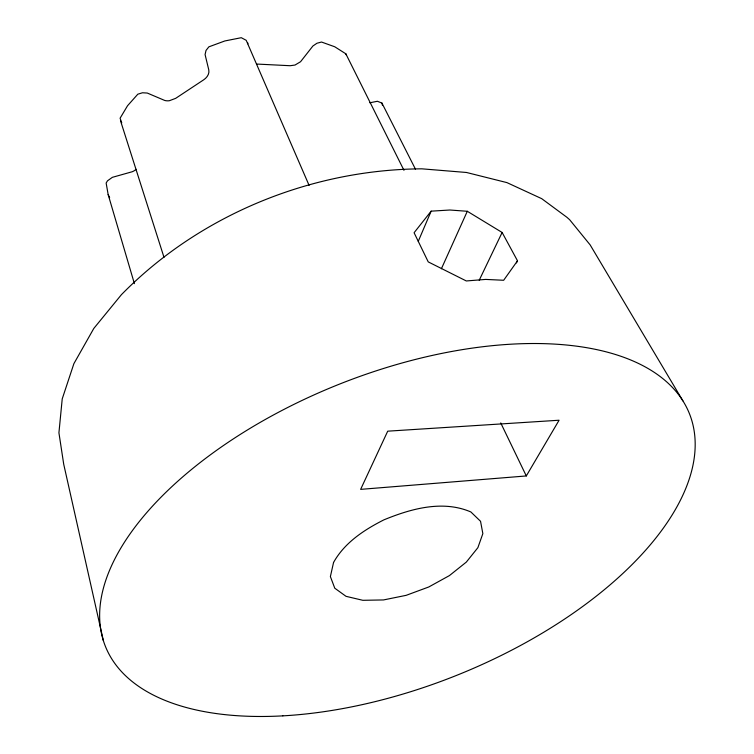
<?xml version="1.0" encoding="UTF-8"?>
<svg xmlns="http://www.w3.org/2000/svg" width="754" height="754" viewBox="0 0 754 754"><rect width="100%" height="100%" fill="white"/><g stroke="black" fill="none" stroke-linecap="round" stroke-linejoin="round"><path stroke-width="1.13" d="M418.272 241.289L431.156 211.158L449.855 210.017L467.301 211.28L502.126 232.468L517.498 260.799L516.452 262.892M441.392 268.773L467.301 211.28M479.205 280.262L502.126 232.468M526.301 475.944L559.082 420.232L387.716 431.175L360.638 489.365L526.301 475.944L500.741 422.937M517.498 260.799L503.663 280.271L485.67 279.414L466.302 280.959L428.234 261.892L414.087 232.741L431.156 211.158M369.818 102.78L377.405 101.272L381.939 103.081L415.473 169.207M256.85 64.062L290.167 65.721L295.021 65.042L300.554 61.734L312.901 46.003L316.953 43.242L321.515 42.035L334.738 46.767L345.841 53.817L403.974 170.319M121.762 122.864L120.084 118.227L127.549 105.73L137.831 94.184L142.487 92.77L147.275 93.044L164.692 100.442A10.349 8.03 -18.6 0 0 169.367 100.716L175.654 98.359L203.712 79.801C206.945 77.69 209.687 73.835 208.764 69.82L205.079 54.561L206.021 50.443L208.867 46.842L224.833 40.961L241.289 37.7L246.209 40.311L309.093 185.371M682.879 400.836L590.156 244.909L569.675 219.753L566.933 217.312L541.683 198.651L506.924 182.609L466.481 172.477L421.882 168.83C310.591 169.565 199.49 215.041 121.413 294.682L93.798 328.452L73.883 363.673L62.224 398.894L58.925 432.805L63.713 464.228L103.336 640.523M136.088 169.33A10 7.417 -15.7 0 1 132.186 171.752L112.365 177.331L107.492 180.819L106.144 183.024L108.161 194.57L109.65 197.708M345.841 53.817L346.218 54.854M120.48 120.64L164.004 257.35M108.161 194.57L134.4 283.645M247.595 42.554L247.925 43.845M381.939 103.081L382.457 105.315M333.56 562.446L330.384 576.574L334.776 588.205L346.029 596.329L362.844 600.307L383.513 599.939L406.142 595.34L428.762 586.98L449.431 575.585L466.321 562.098L477.876 547.677L482.852 533.625L480.543 521.287L470.864 511.957C442.636 499.808 410.949 508.733 383.899 519.855C364.097 529.883 344.644 542.597 333.56 562.446M282.854 715.857A314.333 156.955 -21.7 0 0 692.719 423.871A314.333 156.955 -21.7 0 0 216.662 450.27A314.333 156.955 -21.7 0 0 282.854 715.857"/></g></svg>
